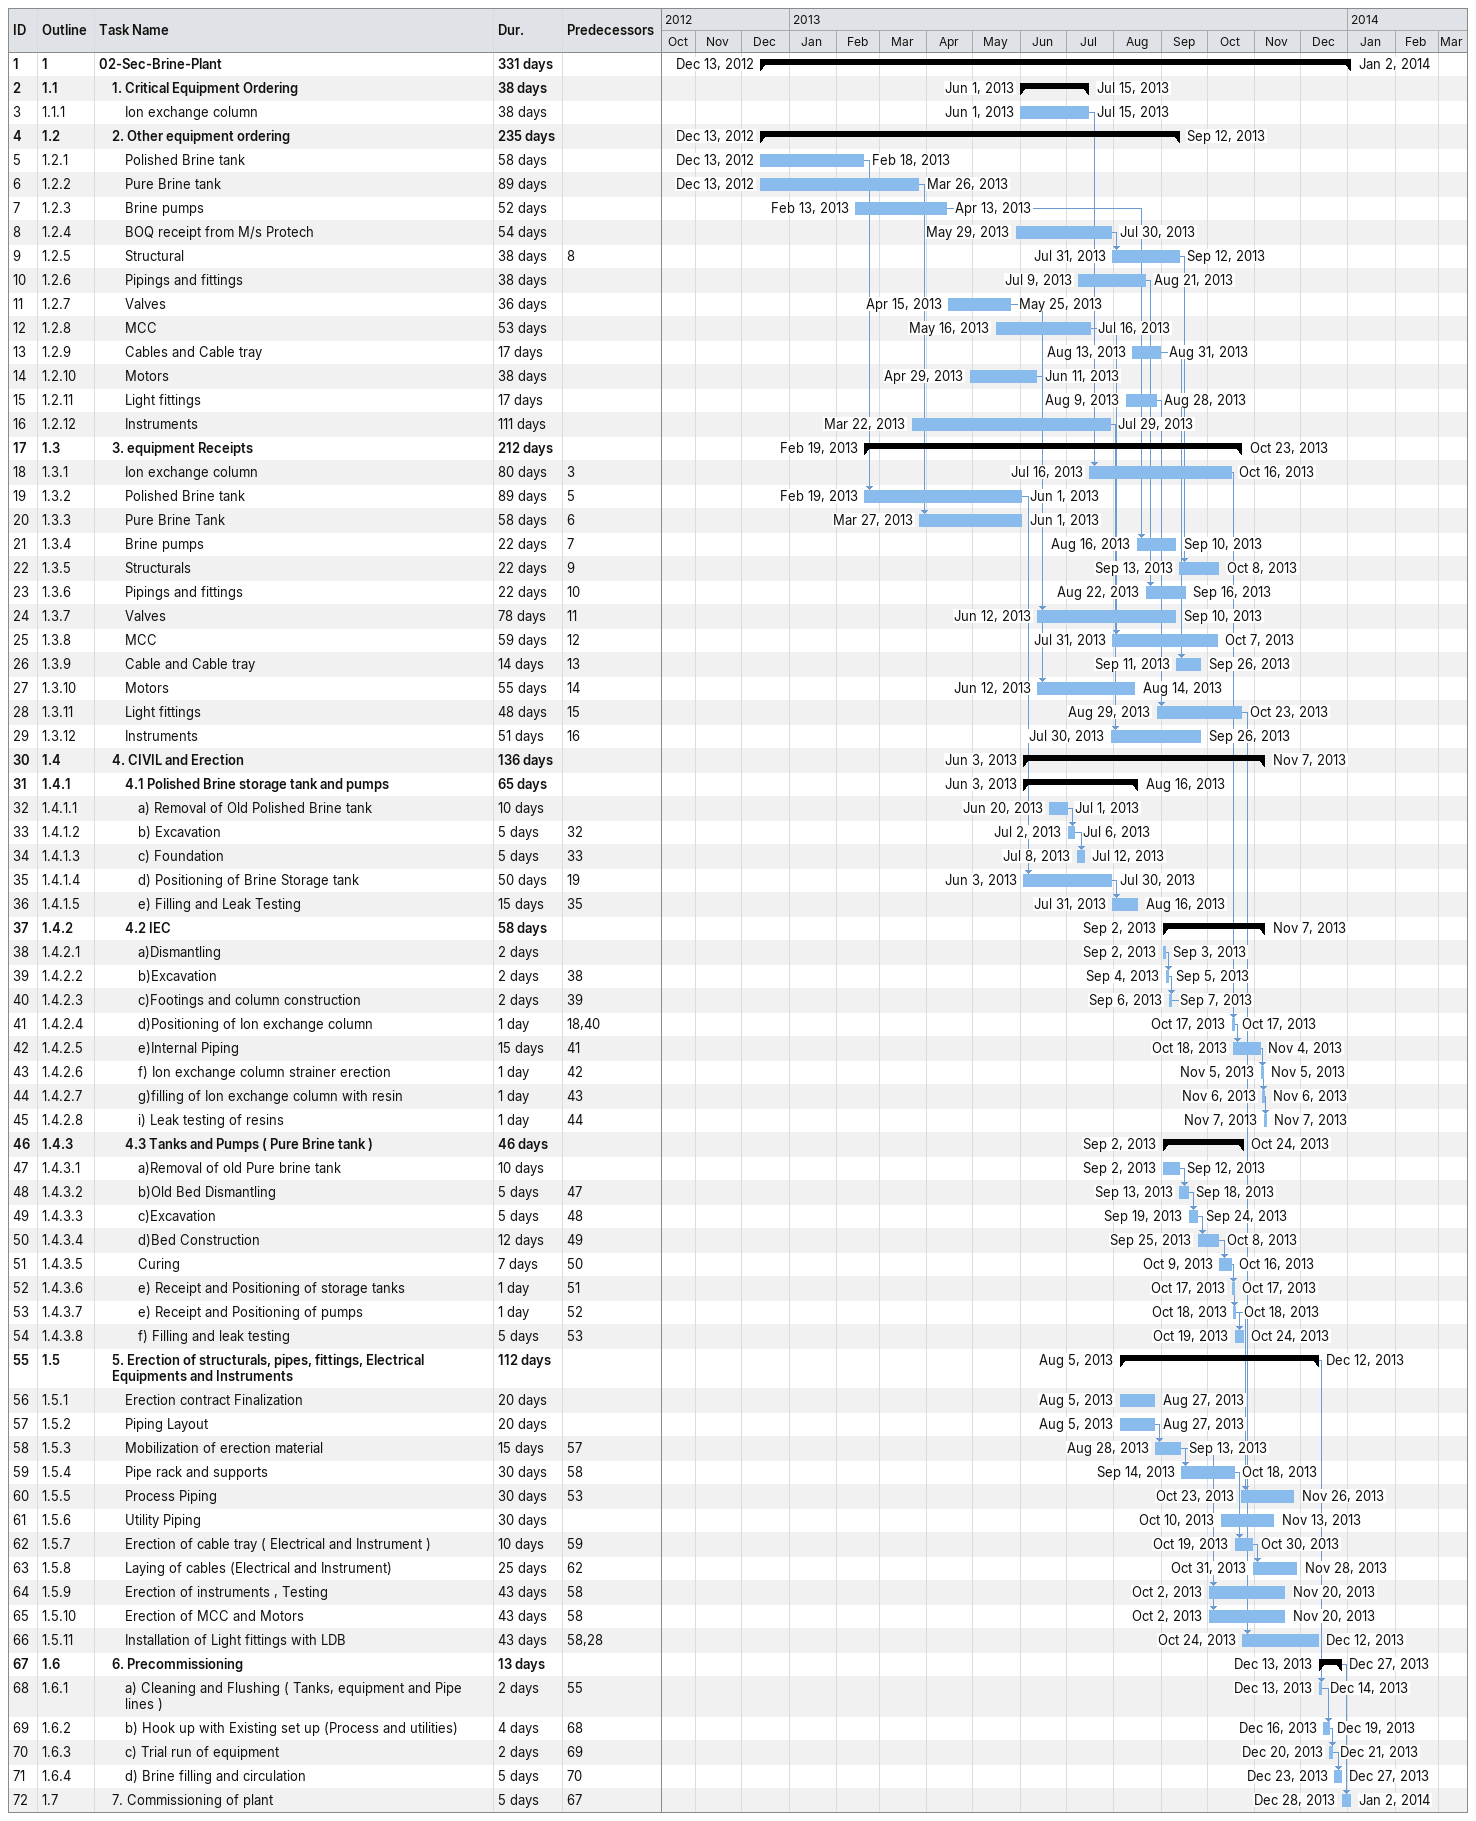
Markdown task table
| ID | WBS | Task | Duration | Start | Finish | Predecessors |
|---|---|---|---|---|---|---|
| 1 | 1 | **02-Sec-Brine-Plant** | 331d | 2012-12-13 | 2014-01-02 |  |
| 2 | 1.1 | **1. Critical Equipment Ordering** | 38d | 2013-06-01 | 2013-07-15 |  |
| 3 | 1.1.1 | Ion exchange column | 38d | 2013-06-01 | 2013-07-15 |  |
| 4 | 1.2 | **2. Other equipment ordering** | 235d | 2012-12-13 | 2013-09-12 |  |
| 5 | 1.2.1 | Polished Brine tank | 58d | 2012-12-13 | 2013-02-18 |  |
| 6 | 1.2.2 | Pure Brine tank | 89d | 2012-12-13 | 2013-03-26 |  |
| 7 | 1.2.3 | Brine pumps | 52d | 2013-02-13 | 2013-04-13 |  |
| 8 | 1.2.4 | BOQ receipt from M/s Protech | 54d | 2013-05-29 | 2013-07-30 |  |
| 9 | 1.2.5 | Structural | 38d | 2013-07-31 | 2013-09-12 | 8 |
| 10 | 1.2.6 | Pipings and fittings | 38d | 2013-07-09 | 2013-08-21 |  |
| 11 | 1.2.7 | Valves | 36d | 2013-04-15 | 2013-05-25 |  |
| 12 | 1.2.8 | MCC | 53d | 2013-05-16 | 2013-07-16 |  |
| 13 | 1.2.9 | Cables and Cable tray | 17d | 2013-08-13 | 2013-08-31 |  |
| 14 | 1.2.10 | Motors | 38d | 2013-04-29 | 2013-06-11 |  |
| 15 | 1.2.11 | Light fittings | 17d | 2013-08-09 | 2013-08-28 |  |
| 16 | 1.2.12 | Instruments | 111d | 2013-03-22 | 2013-07-29 |  |
| 17 | 1.3 | **3. equipment Receipts** | 212d | 2013-02-19 | 2013-10-23 |  |
| 18 | 1.3.1 | Ion exchange column | 80d | 2013-07-16 | 2013-10-16 | 3 |
| 19 | 1.3.2 | Polished Brine tank | 89d | 2013-02-19 | 2013-06-01 | 5 |
| 20 | 1.3.3 | Pure Brine Tank | 58d | 2013-03-27 | 2013-06-01 | 6 |
| 21 | 1.3.4 | Brine pumps | 22d | 2013-08-16 | 2013-09-10 | 7 |
| 22 | 1.3.5 | Structurals | 22d | 2013-09-13 | 2013-10-08 | 9 |
| 23 | 1.3.6 | Pipings and fittings | 22d | 2013-08-22 | 2013-09-16 | 10 |
| 24 | 1.3.7 | Valves | 78d | 2013-06-12 | 2013-09-10 | 11 |
| 25 | 1.3.8 | MCC | 59d | 2013-07-31 | 2013-10-07 | 12 |
| 26 | 1.3.9 | Cable and Cable tray | 14d | 2013-09-11 | 2013-09-26 | 13 |
| 27 | 1.3.10 | Motors | 55d | 2013-06-12 | 2013-08-14 | 14 |
| 28 | 1.3.11 | Light fittings | 48d | 2013-08-29 | 2013-10-23 | 15 |
| 29 | 1.3.12 | Instruments | 51d | 2013-07-30 | 2013-09-26 | 16 |
| 30 | 1.4 | **4. CIVIL and Erection** | 136d | 2013-06-03 | 2013-11-07 |  |
| 31 | 1.4.1 | **4.1 Polished Brine storage tank and pumps** | 65d | 2013-06-03 | 2013-08-16 |  |
| 32 | 1.4.1.1 | a) Removal of Old Polished Brine tank | 10d | 2013-06-20 | 2013-07-01 |  |
| 33 | 1.4.1.2 | b) Excavation | 5d | 2013-07-02 | 2013-07-06 | 32 |
| 34 | 1.4.1.3 | c) Foundation | 5d | 2013-07-08 | 2013-07-12 | 33 |
| 35 | 1.4.1.4 | d) Positioning of Brine Storage tank | 50d | 2013-06-03 | 2013-07-30 | 19 |
| 36 | 1.4.1.5 | e) Filling and Leak Testing | 15d | 2013-07-31 | 2013-08-16 | 35 |
| 37 | 1.4.2 | **4.2 IEC** | 58d | 2013-09-02 | 2013-11-07 |  |
| 38 | 1.4.2.1 | a)Dismantling | 2d | 2013-09-02 | 2013-09-03 |  |
| 39 | 1.4.2.2 | b)Excavation | 2d | 2013-09-04 | 2013-09-05 | 38 |
| 40 | 1.4.2.3 | c)Footings and column construction | 2d | 2013-09-06 | 2013-09-07 | 39 |
| 41 | 1.4.2.4 | d)Positioning of Ion exchange column | 1d | 2013-10-17 | 2013-10-17 | 18, 40 |
| 42 | 1.4.2.5 | e)Internal Piping | 15d | 2013-10-18 | 2013-11-04 | 41 |
| 43 | 1.4.2.6 | f) Ion exchange column strainer erection | 1d | 2013-11-05 | 2013-11-05 | 42 |
| 44 | 1.4.2.7 | g)filling of Ion exchange column with resin | 1d | 2013-11-06 | 2013-11-06 | 43 |
| 45 | 1.4.2.8 | i) Leak testing of resins | 1d | 2013-11-07 | 2013-11-07 | 44 |
| 46 | 1.4.3 | **4.3 Tanks and Pumps ( Pure Brine tank )** | 46d | 2013-09-02 | 2013-10-24 |  |
| 47 | 1.4.3.1 | a)Removal of old Pure brine tank | 10d | 2013-09-02 | 2013-09-12 |  |
| 48 | 1.4.3.2 | b)Old Bed Dismantling | 5d | 2013-09-13 | 2013-09-18 | 47 |
| 49 | 1.4.3.3 | c)Excavation | 5d | 2013-09-19 | 2013-09-24 | 48 |
| 50 | 1.4.3.4 | d)Bed Construction | 12d | 2013-09-25 | 2013-10-08 | 49 |
| 51 | 1.4.3.5 | Curing | 7d | 2013-10-09 | 2013-10-16 | 50 |
| 52 | 1.4.3.6 | e) Receipt and Positioning of storage tanks | 1d | 2013-10-17 | 2013-10-17 | 51 |
| 53 | 1.4.3.7 | e) Receipt and Positioning of pumps | 1d | 2013-10-18 | 2013-10-18 | 52 |
| 54 | 1.4.3.8 | f) Filling and leak testing | 5d | 2013-10-19 | 2013-10-24 | 53 |
| 55 | 1.5 | **5. Erection of structurals, pipes, fittings, Electrical Equipments and Instruments** | 112d | 2013-08-05 | 2013-12-12 |  |
| 56 | 1.5.1 | Erection contract Finalization | 20d | 2013-08-05 | 2013-08-27 |  |
| 57 | 1.5.2 | Piping Layout | 20d | 2013-08-05 | 2013-08-27 |  |
| 58 | 1.5.3 | Mobilization of erection material | 15d | 2013-08-28 | 2013-09-13 | 57 |
| 59 | 1.5.4 | Pipe rack and supports | 30d | 2013-09-14 | 2013-10-18 | 58 |
| 60 | 1.5.5 | Process Piping | 30d | 2013-10-23 | 2013-11-26 | 53 |
| 61 | 1.5.6 | Utility Piping | 30d | 2013-10-10 | 2013-11-13 |  |
| 62 | 1.5.7 | Erection of cable tray ( Electrical and Instrument ) | 10d | 2013-10-19 | 2013-10-30 | 59 |
| 63 | 1.5.8 | Laying of cables (Electrical and Instrument) | 25d | 2013-10-31 | 2013-11-28 | 62 |
| 64 | 1.5.9 | Erection of instruments , Testing | 43d | 2013-10-02 | 2013-11-20 | 58 |
| 65 | 1.5.10 | Erection of MCC and Motors | 43d | 2013-10-02 | 2013-11-20 | 58 |
| 66 | 1.5.11 | Installation of Light fittings with LDB | 43d | 2013-10-24 | 2013-12-12 | 58, 28 |
| 67 | 1.6 | **6. Precommissioning** | 13d | 2013-12-13 | 2013-12-27 |  |
| 68 | 1.6.1 | a) Cleaning and Flushing ( Tanks, equipment and Pipe lines ) | 2d | 2013-12-13 | 2013-12-14 | 55 |
| 69 | 1.6.2 | b) Hook up with Existing set up (Process and utilities) | 4d | 2013-12-16 | 2013-12-19 | 68 |
| 70 | 1.6.3 | c) Trial run of equipment | 2d | 2013-12-20 | 2013-12-21 | 69 |
| 71 | 1.6.4 | d) Brine filling and circulation | 5d | 2013-12-23 | 2013-12-27 | 70 |
| 72 | 1.7 | 7. Commissioning of plant | 5d | 2013-12-28 | 2014-01-02 | 67 |
